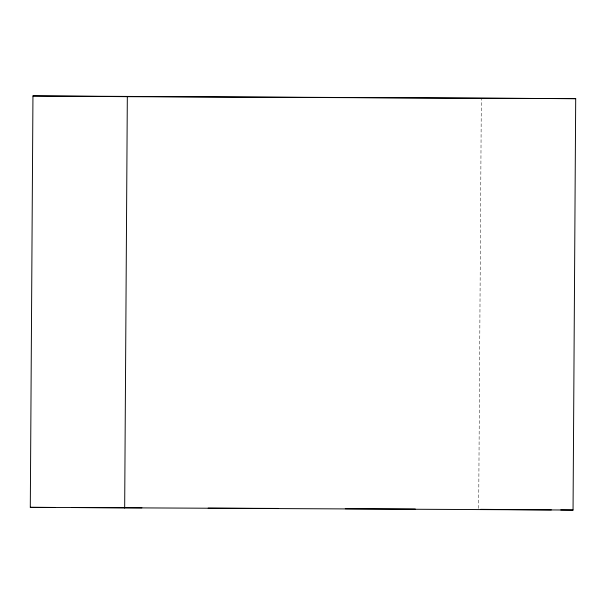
<?xml version="1.0" encoding="UTF-8"?>
<svg xmlns="http://www.w3.org/2000/svg" width="606" height="606" viewBox="0 0 606 606"><rect width="100%" height="100%" fill="white"/><g stroke="black" fill="none" stroke-linecap="round" stroke-linejoin="round"><path stroke-width="0.45" stroke-dasharray="3.03 2.27" d="M478.679 508.381L481.323 98.892"/><path stroke-width="0.91" d="M30.3 507.343L32.951 95.953L575.7 98.657L573.049 510.047L30.3 507.343L54.896 507.449M124.669 508.055L127.328 96.672L575.7 98.657M71.925 507.525L141.918 507.836M208.138 508.131L278.139 508.442M345.299 508.737L415.299 509.048M32.951 95.953L127.328 96.672M480.558 509.343L551.339 509.881M560.777 509.949L573.049 510.047"/></g></svg>
